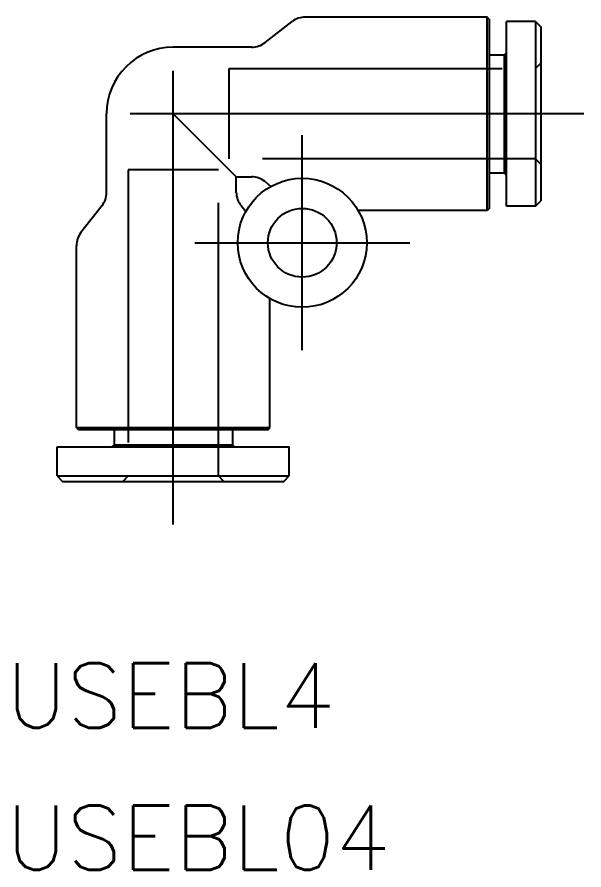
# Model space of a CAD drawing. Extents: x -7.3 to 42, y -18.1 to 23.6.
# Drawn here: x -7.26 to 19.1, y -18.08 to 21.6 of the extents above; entities that cross this region are included whole.
import ezdxf

# ---------------------------------------------------------------- set-up
doc = ezdxf.new("R2010")
doc.units = 0
doc.linetypes.add('CENTER', pattern=[50.8, 31.75, -6.35, 6.35, -6.35])
doc.linetypes.add('DASHED', pattern=[19.05, 12.7, -6.35])
doc.layers.get('0').update_dxf_attribs({"linetype": 'CONTINUOUS'})
doc.layers.add('CENTER', color=1, linetype='CENTER')
doc.styles.get("Standard").update_dxf_attribs({"font": 'txt.shx', "height": 3, "bigfont": 'bigfont.shx'})

msp = doc.modelspace()

# ---------------------------------------------------------------- linework, layer by layer
at = {"color": 7, "linetype": 'CONTINUOUS'}
for p, q in [((14.6, 21.6), (6.1431, 21.6)), ((14.6, 12.6), (14.6, 21.6)), ((14.7, 21.5), (14.6, 21.6)), ((14.7, 21.5), (14.7, 12.7)), ((4.2708, 20.4106), (5.5292, 21.3894)), ((15.5, 12.8), (15.5, 21.4)), ((16.85, 21.4), (15.5, 21.4)), ((16.85, 21.4), (16.85, 12.8)), ((16.85, 21.4), (17.1, 21.15)), ((17.1, 21.15), (17.1, 13.05)), ((3.6569, 20.2), (0, 20.2)), ((14.7, 19.85), (15.4, 19.85)), ((15.4, 19.85), (15.5, 19.95)), ((15.4, 14.35), (15.4, 19.85)), ((-3.1, 13.4431), (-3.1, 17.1)), ((2.9343, 14.1657), (0, 17.1)), ((14.7, 14.35), (15.4, 14.35)), ((15.4, 14.35), (15.5, 14.25)), ((2.9343, 14.1657), (3.6569, 14.1657)), ((2.9343, 13.4431), (2.9343, 14.1657)), ((4.2708, 13.9439), (4.5431, 13.7224)), ((-3.3106, 12.8292), (-4.2894, 11.5708)), ((3.1561, 12.8292), (3.3776, 12.5569)), ((14.7, 12.7), (14.6, 12.6)), ((16.85, 12.8), (15.5, 12.8)), ((16.85, 12.8), (17.1, 13.05)), ((14.6, 12.6), (8.5981, 12.6)), ((-4.5, 2.5), (-4.5, 10.9569)), ((4.5, 2.5), (4.5, 8.5019)), ((-4.5, 2.5), (4.5, 2.5)), ((-4.4, 2.4), (-4.5, 2.5)), ((4.4, 2.4), (-4.4, 2.4)), ((-2.75, 2.4), (-2.75, 1.7)), ((2.75, 2.4), (2.75, 1.7)), ((4.4, 2.4), (4.5, 2.5)), ((-5.4, 1.6), (5.4, 1.6)), ((-5.4, 0.25), (-5.4, 1.6)), ((-2.75, 1.7), (-2.85, 1.6)), ((-2.75, 1.7), (2.75, 1.7)), ((2.75, 1.7), (2.85, 1.6)), ((5.4, 0.25), (5.4, 1.6)), ((-5.4, 0.25), (0, 0.25)), ((-5.4, 0.25), (-5.15, 0)), ((-5.15, 0), (5.15, 0)), ((0, 0.25), (5.4, 0.25)), ((5.15, 0), (5.4, 0.25))]:
    msp.add_line(p, q, dxfattribs=at)
at = {"color": 3, "linetype": 'DASHED'}
for p, q in [((16.85, 19.2), (17.1, 19.45)), ((2.6, 19.2), (16.85, 19.2)), ((2.6, 15), (2.6, 19.2)), ((16.85, 15), (2.6, 15)), ((17.1, 14.75), (16.85, 15)), ((-2.1, 14.5), (-2.1, 0.25)), ((2.1, 14.5), (-2.1, 14.5)), ((2.1, 0.25), (2.1, 14.5)), ((-2.1, 0.25), (-2.35, 0)), ((2.35, 0), (2.1, 0.25))]:
    msp.add_line(p, q, dxfattribs=at)
at = {"color": 7, "linetype": 'CONTINUOUS'}
for radius in [3, 1.6]:
    msp.add_circle((6, 11.1), radius, dxfattribs=at)
for centre, radius, start, end in [((6.1431, 20.6), 1, 90, 127.87498), ((3.6569, 21.2), 1, 270, 307.87498), ((0, 17.1), 3.1, 90, 180), ((3.653, 13.1941), 0.9716, 50.51458, 89.77046), ((-4.1, 13.4431), 1, 322.12502, 0), ((3.9059, 13.447), 0.9716, 180.22954, 219.48542), ((-3.5, 10.9569), 1, 142.12502, 180)]:
    msp.add_arc(centre, radius, start, end, dxfattribs=at)
at = {"layer": 'CENTER', "color": 1, "linetype": 'CENTER'}
for p, q in [((0, -2), (0, 19.1)), ((19.1, 17.1), (-2, 17.1)), ((6, 6.1), (6, 16.1)), ((1, 11.1), (11, 11.1))]:
    msp.add_line(p, q, dxfattribs=at)

# ---------------------------------------------------------------- texts
at = {"color": 7, "linetype": 'CONTINUOUS'}
for s, p in [('USEBL4', (-7.7756, -11.46)), ('USEBL04', (-7.7756, -18.0776))]:
    msp.add_text(s, height=3, dxfattribs=at).set_placement(p)

doc.saveas('drawing.dxf')
